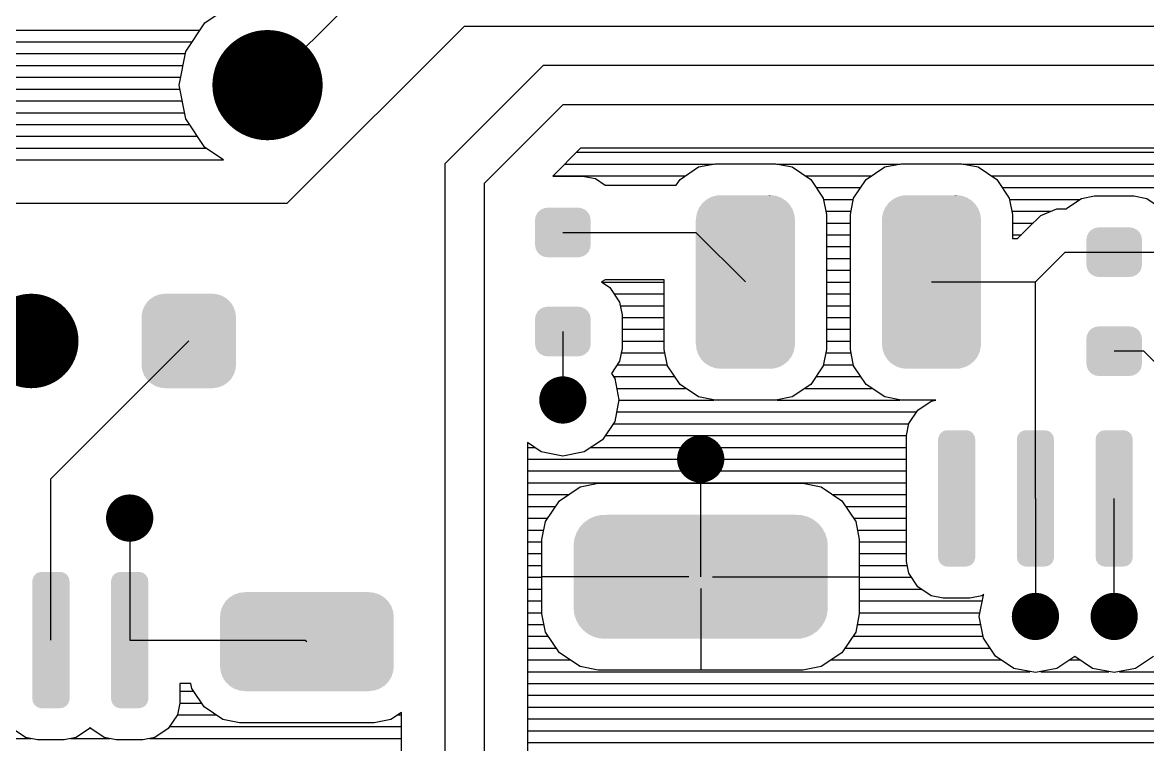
# Model space of a CAD drawing. Extents: x 295 to 953, y 10 to 290.
# Drawn here: x 691.45 to 733.17, y 108.3 to 135.09 of the extents above; entities that cross this region are included whole.
import ezdxf

# ---------------------------------------------------------------- set-up
doc = ezdxf.new("R2010")
doc.units = 0
doc.header["$LTSCALE"] = 5
doc.header["$MEASUREMENT"] = 0
doc.layers.get('0').update_dxf_attribs({"linetype": 'CONTINUOUS', "lineweight": 25})
doc.layers.add('DV-PEI-A6_TOP', color=5, linetype='CONTINUOUS')

msp = doc.modelspace()

# ---------------------------------------------------------------- linework, layer by layer
for points, const_width in [([(699.511, 132.769, 1), (701.556, 132.769, 1)], 2.045), ([(690.894, 123.275, 1), (692.647, 123.275, 1)], 1.753), ([(711.049, 121.085, 1), (711.925, 121.085, 1)], 0.876), ([(716.161, 118.894, 1), (717.037, 118.894, 1)], 0.876), ([(694.983, 116.703, 1), (695.86, 116.703, 1)], 0.876), ([(728.575, 113.052, 1), (729.451, 113.052, 1)], 0.876), ([(731.496, 113.052, 1), (732.372, 113.052, 1)], 0.876)]:
    msp.add_lwpolyline(points, format="xyb", close=True, dxfattribs=dict(const_width=const_width))
for points in [[(716.778, 128.49), (716.824, 128.529), (719.746, 128.49), (719.682, 128.529)], [(716.824, 128.529), (716.957, 128.599), (719.682, 128.529), (719.57, 128.599)], [(716.957, 128.599), (717.007, 128.625), (719.57, 128.599), (719.493, 128.625)], [(717.007, 128.625), (717.161, 128.666), (719.493, 128.625), (719.374, 128.666)], [(717.161, 128.666), (717.207, 128.678), (719.374, 128.666), (719.259, 128.678)], [(717.207, 128.678), (717.414, 128.685), (719.259, 128.678), (719.194, 128.685)], [(719.103, 128.685), (719.168, 128.688), (719.194, 128.685), (719.168, 128.688)], [(723.677, 128.49), (723.723, 128.529), (726.645, 128.49), (726.582, 128.529)], [(723.723, 128.529), (723.856, 128.599), (726.582, 128.529), (726.469, 128.599)], [(723.856, 128.599), (723.906, 128.625), (726.469, 128.599), (726.392, 128.625)], [(723.906, 128.625), (724.061, 128.666), (726.392, 128.625), (726.273, 128.666)], [(724.061, 128.666), (724.106, 128.678), (726.273, 128.666), (726.159, 128.678)], [(724.106, 128.678), (724.313, 128.685), (726.159, 128.678), (726.094, 128.685)], [(726.003, 128.685), (726.067, 128.688), (726.094, 128.685), (726.067, 128.688)], [(710.55, 128.036), (710.639, 128.128), (712.428, 128.036), (712.332, 128.128)], [(710.639, 128.128), (710.656, 128.138), (712.332, 128.128), (712.323, 128.138)], [(710.656, 128.138), (710.768, 128.197), (712.323, 128.138), (712.201, 128.197)], [(710.768, 128.197), (710.796, 128.201), (712.201, 128.197), (712.192, 128.201)], [(710.796, 128.201), (710.912, 128.221), (712.192, 128.201), (712.062, 128.221)], [(716.461, 128.038), (716.518, 128.169), (720.049, 128.038), (720.003, 128.169)], [(716.518, 128.169), (716.544, 128.228), (720.003, 128.169), (719.966, 128.228)], [(716.544, 128.228), (716.63, 128.344), (719.966, 128.228), (719.893, 128.344)], [(716.63, 128.344), (716.667, 128.394), (719.893, 128.344), (719.842, 128.394)], [(716.667, 128.394), (716.778, 128.49), (719.842, 128.394), (719.746, 128.49)], [(723.36, 128.038), (723.418, 128.169), (726.949, 128.038), (726.903, 128.169)], [(723.418, 128.169), (723.443, 128.228), (726.903, 128.169), (726.866, 128.228)], [(723.443, 128.228), (723.529, 128.344), (726.866, 128.228), (726.792, 128.344)], [(723.529, 128.344), (723.566, 128.394), (726.792, 128.344), (726.741, 128.394)], [(723.566, 128.394), (723.677, 128.49), (726.741, 128.394), (726.645, 128.49)], [(710.453, 126.839), (710.453, 127.762), (712.521, 126.839), (712.521, 127.762)], [(710.456, 127.762), (710.475, 127.892), (712.518, 127.762), (712.497, 127.892)], [(710.475, 127.892), (710.482, 127.906), (712.497, 127.892), (712.495, 127.906)], [(710.482, 127.906), (710.538, 128.023), (712.495, 127.906), (712.434, 128.023)], [(710.538, 128.023), (710.55, 128.036), (712.434, 128.023), (712.428, 128.036)], [(716.418, 123.167), (716.418, 127.765), (720.098, 123.167), (720.098, 127.765)], [(716.421, 127.768), (716.423, 127.834), (720.095, 127.768), (720.088, 127.834)], [(716.421, 127.765), (716.421, 127.768), (720.095, 127.765), (720.095, 127.768)], [(716.423, 127.834), (716.449, 127.974), (720.088, 127.834), (720.072, 127.974)], [(716.449, 127.974), (716.461, 128.038), (720.072, 127.974), (720.049, 128.038)], [(723.317, 123.167), (723.317, 127.765), (726.998, 123.167), (726.998, 127.765)], [(723.32, 127.768), (723.322, 127.834), (726.995, 127.768), (726.987, 127.834)], [(723.32, 127.765), (723.32, 127.768), (726.995, 127.765), (726.995, 127.768)], [(723.322, 127.834), (723.348, 127.974), (726.987, 127.834), (726.971, 127.974)], [(723.348, 127.974), (723.36, 128.038), (726.971, 127.974), (726.949, 128.038)], [(730.929, 127.176), (730.985, 127.293), (732.942, 127.176), (732.881, 127.293)], [(730.985, 127.293), (730.997, 127.305), (732.881, 127.293), (732.875, 127.305)], [(730.997, 127.305), (731.086, 127.398), (732.875, 127.305), (732.779, 127.398)], [(731.086, 127.398), (731.103, 127.407), (732.779, 127.398), (732.77, 127.407)], [(731.103, 127.407), (731.215, 127.466), (732.77, 127.407), (732.648, 127.466)], [(731.215, 127.466), (731.243, 127.471), (732.648, 127.466), (732.639, 127.471)], [(731.243, 127.471), (731.359, 127.491), (732.639, 127.471), (732.509, 127.491)], [(730.9, 126.109), (730.9, 127.032), (732.968, 126.109), (732.968, 127.032)], [(730.903, 127.032), (730.922, 127.161), (732.965, 127.032), (732.944, 127.161)], [(730.922, 127.161), (730.929, 127.176), (732.944, 127.161), (732.942, 127.176)], [(710.477, 126.71), (710.456, 126.839), (712.5, 126.71), (712.518, 126.839)], [(710.479, 126.695), (710.477, 126.71), (712.493, 126.695), (712.5, 126.71)], [(710.54, 126.578), (710.479, 126.695), (712.437, 126.578), (712.493, 126.695)], [(710.546, 126.566), (710.54, 126.578), (712.425, 126.566), (712.437, 126.578)], [(710.642, 126.473), (710.546, 126.566), (712.335, 126.473), (712.425, 126.566)], [(710.651, 126.464), (710.642, 126.473), (712.318, 126.464), (712.335, 126.473)], [(710.773, 126.405), (710.651, 126.464), (712.206, 126.405), (712.318, 126.464)], [(710.782, 126.4), (710.773, 126.405), (712.179, 126.4), (712.206, 126.405)], [(710.912, 126.381), (710.782, 126.4), (712.062, 126.381), (712.179, 126.4)], [(730.924, 125.979), (730.903, 126.109), (732.947, 125.979), (732.965, 126.109)], [(730.926, 125.965), (730.924, 125.979), (732.94, 125.965), (732.947, 125.979)], [(730.987, 125.848), (730.926, 125.965), (732.884, 125.848), (732.94, 125.965)], [(730.993, 125.835), (730.987, 125.848), (732.872, 125.835), (732.884, 125.848)], [(731.089, 125.743), (730.993, 125.835), (732.782, 125.743), (732.872, 125.835)], [(731.098, 125.734), (731.089, 125.743), (732.765, 125.734), (732.782, 125.743)], [(731.22, 125.674), (731.098, 125.734), (732.653, 125.674), (732.765, 125.734)], [(731.229, 125.67), (731.22, 125.674), (732.626, 125.67), (732.653, 125.674)], [(731.359, 125.65), (731.229, 125.67), (732.509, 125.65), (732.626, 125.67)], [(696.067, 124.712), (696.176, 124.826), (699.163, 124.712), (699.043, 124.826)], [(696.176, 124.826), (696.215, 124.851), (699.043, 124.826), (699.016, 124.851)], [(696.215, 124.851), (696.345, 124.936), (699.016, 124.851), (698.872, 124.936)], [(696.345, 124.936), (696.393, 124.954), (698.872, 124.936), (698.842, 124.954)], [(696.393, 124.954), (696.535, 125.005), (698.842, 124.954), (698.677, 125.005)], [(696.535, 125.005), (696.608, 125.013), (698.677, 125.005), (698.649, 125.013)], [(696.608, 125.013), (696.736, 125.028), (698.649, 125.013), (698.489, 125.028)], [(695.875, 124.312), (695.887, 124.352), (699.346, 124.312), (699.342, 124.352)], [(695.887, 124.352), (695.934, 124.505), (699.342, 124.352), (699.286, 124.505)], [(695.934, 124.505), (695.956, 124.543), (699.286, 124.505), (699.273, 124.543)], [(695.956, 124.543), (696.037, 124.68), (699.273, 124.543), (699.184, 124.68)], [(696.037, 124.68), (696.067, 124.712), (699.184, 124.68), (699.163, 124.712)], [(710.482, 124.232), (710.538, 124.349), (712.495, 124.232), (712.434, 124.349)], [(710.538, 124.349), (710.55, 124.361), (712.434, 124.349), (712.428, 124.361)], [(710.55, 124.361), (710.639, 124.454), (712.428, 124.361), (712.332, 124.454)], [(710.639, 124.454), (710.656, 124.463), (712.332, 124.454), (712.323, 124.463)], [(710.656, 124.463), (710.768, 124.522), (712.323, 124.463), (712.201, 124.522)], [(710.768, 124.522), (710.796, 124.527), (712.201, 124.522), (712.192, 124.527)], [(710.796, 124.527), (710.912, 124.546), (712.192, 124.527), (712.062, 124.546)], [(695.86, 124.152), (695.875, 124.312), (699.365, 124.152), (699.346, 124.312)], [(695.86, 122.399), (695.86, 124.152), (699.365, 122.399), (699.365, 124.152)], [(710.453, 123.165), (710.453, 124.088), (712.521, 123.165), (712.521, 124.088)], [(710.456, 124.088), (710.475, 124.217), (712.518, 124.088), (712.497, 124.217)], [(710.475, 124.217), (710.482, 124.232), (712.497, 124.217), (712.495, 124.232)], [(730.929, 123.501), (730.985, 123.618), (732.942, 123.501), (732.881, 123.618)], [(730.985, 123.618), (730.997, 123.631), (732.881, 123.618), (732.875, 123.631)], [(730.997, 123.631), (731.086, 123.724), (732.875, 123.631), (732.779, 123.724)], [(731.086, 123.724), (731.103, 123.733), (732.779, 123.724), (732.77, 123.733)], [(731.103, 123.733), (731.215, 123.792), (732.77, 123.733), (732.648, 123.792)], [(731.215, 123.792), (731.243, 123.796), (732.648, 123.792), (732.639, 123.796)], [(731.243, 123.796), (731.359, 123.816), (732.639, 123.796), (732.509, 123.816)], [(710.477, 123.035), (710.456, 123.165), (712.5, 123.035), (712.518, 123.165)], [(716.421, 123.165), (716.421, 123.167), (720.095, 123.165), (720.095, 123.167)], [(716.428, 123.098), (716.421, 123.165), (720.093, 123.098), (720.095, 123.165)], [(716.444, 122.959), (716.428, 123.098), (720.067, 122.959), (720.093, 123.098)], [(723.32, 123.165), (723.32, 123.167), (726.995, 123.165), (726.995, 123.167)], [(723.328, 123.098), (723.32, 123.165), (726.992, 123.098), (726.995, 123.165)], [(723.343, 122.959), (723.328, 123.098), (726.966, 122.959), (726.992, 123.098)], [(730.9, 122.434), (730.9, 123.357), (732.968, 122.434), (732.968, 123.357)], [(730.903, 123.357), (730.922, 123.487), (732.965, 123.357), (732.944, 123.487)], [(730.922, 123.487), (730.929, 123.501), (732.944, 123.487), (732.942, 123.501)], [(710.479, 123.02), (710.477, 123.035), (712.493, 123.02), (712.5, 123.035)], [(710.54, 122.903), (710.479, 123.02), (712.437, 122.903), (712.493, 123.02)], [(710.546, 122.891), (710.54, 122.903), (712.425, 122.891), (712.437, 122.903)], [(710.642, 122.798), (710.546, 122.891), (712.335, 122.798), (712.425, 122.891)], [(710.651, 122.789), (710.642, 122.798), (712.318, 122.789), (712.335, 122.798)], [(710.773, 122.73), (710.651, 122.789), (712.206, 122.73), (712.318, 122.789)], [(710.782, 122.725), (710.773, 122.73), (712.179, 122.725), (712.206, 122.73)], [(710.912, 122.706), (710.782, 122.725), (712.062, 122.706), (712.179, 122.725)], [(716.466, 122.895), (716.444, 122.959), (720.055, 122.895), (720.067, 122.959)], [(716.513, 122.763), (716.466, 122.895), (719.998, 122.763), (720.055, 122.895)], [(716.55, 122.705), (716.513, 122.763), (719.972, 122.705), (719.998, 122.763)], [(716.623, 122.588), (716.55, 122.705), (719.886, 122.588), (719.972, 122.705)], [(723.366, 122.895), (723.343, 122.959), (726.954, 122.895), (726.966, 122.959)], [(723.412, 122.763), (723.366, 122.895), (726.897, 122.763), (726.954, 122.895)], [(723.449, 122.705), (723.412, 122.763), (726.872, 122.705), (726.897, 122.763)], [(723.523, 122.588), (723.449, 122.705), (726.786, 122.588), (726.872, 122.705)], [(695.878, 122.239), (695.86, 122.399), (699.35, 122.239), (699.365, 122.399)], [(716.674, 122.538), (716.623, 122.588), (719.849, 122.538), (719.886, 122.588)], [(716.77, 122.443), (716.674, 122.538), (719.738, 122.443), (719.849, 122.538)], [(716.833, 122.403), (716.77, 122.443), (719.692, 122.403), (719.738, 122.443)], [(716.946, 122.333), (716.833, 122.403), (719.559, 122.333), (719.692, 122.403)], [(717.023, 122.307), (716.946, 122.333), (719.509, 122.307), (719.559, 122.333)], [(717.142, 122.266), (717.023, 122.307), (719.354, 122.266), (719.509, 122.307)], [(717.255, 122.254), (717.142, 122.266), (719.309, 122.254), (719.354, 122.266)], [(717.32, 122.247), (717.255, 122.254), (719.102, 122.247), (719.309, 122.254)], [(723.573, 122.538), (723.523, 122.588), (726.749, 122.538), (726.786, 122.588)], [(723.67, 122.443), (723.573, 122.538), (726.637, 122.443), (726.749, 122.538)], [(723.733, 122.403), (723.67, 122.443), (726.592, 122.403), (726.637, 122.443)], [(723.845, 122.333), (723.733, 122.403), (726.458, 122.333), (726.592, 122.403)], [(723.922, 122.307), (723.845, 122.333), (726.408, 122.307), (726.458, 122.333)], [(724.041, 122.266), (723.922, 122.307), (726.253, 122.266), (726.408, 122.307)], [(724.155, 122.254), (724.041, 122.266), (726.208, 122.254), (726.253, 122.266)], [(724.22, 122.247), (724.155, 122.254), (726.001, 122.247), (726.208, 122.254)], [(730.924, 122.305), (730.903, 122.434), (732.947, 122.305), (732.965, 122.434)], [(730.926, 122.29), (730.924, 122.305), (732.94, 122.29), (732.947, 122.305)], [(730.987, 122.173), (730.926, 122.29), (732.884, 122.173), (732.94, 122.29)], [(695.883, 122.199), (695.878, 122.239), (699.338, 122.199), (699.35, 122.239)], [(695.938, 122.046), (695.883, 122.199), (699.29, 122.046), (699.338, 122.199)], [(695.952, 122.008), (695.938, 122.046), (699.269, 122.008), (699.29, 122.046)], [(696.041, 121.871), (695.952, 122.008), (699.188, 121.871), (699.269, 122.008)], [(696.062, 121.839), (696.041, 121.871), (699.157, 121.839), (699.188, 121.871)], [(696.182, 121.725), (696.062, 121.839), (699.049, 121.725), (699.157, 121.839)], [(717.348, 122.244), (717.32, 122.247), (717.348, 122.244), (717.414, 122.247)], [(724.247, 122.244), (724.22, 122.247), (724.247, 122.244), (724.313, 122.247)], [(730.993, 122.161), (730.987, 122.173), (732.872, 122.161), (732.884, 122.173)], [(731.089, 122.068), (730.993, 122.161), (732.782, 122.068), (732.872, 122.161)], [(731.098, 122.059), (731.089, 122.068), (732.765, 122.059), (732.782, 122.068)], [(731.22, 122), (731.098, 122.059), (732.653, 122), (732.765, 122.059)], [(731.229, 121.995), (731.22, 122), (732.626, 121.995), (732.653, 122)], [(731.359, 121.976), (731.229, 121.995), (732.509, 121.976), (732.626, 121.995)], [(696.208, 121.7), (696.182, 121.725), (699.01, 121.7), (699.049, 121.725)], [(696.353, 121.615), (696.208, 121.7), (698.879, 121.615), (699.01, 121.7)], [(696.382, 121.597), (696.353, 121.615), (698.831, 121.597), (698.879, 121.615)], [(696.548, 121.546), (696.382, 121.597), (698.689, 121.546), (698.831, 121.597)], [(696.575, 121.538), (696.548, 121.546), (698.617, 121.538), (698.689, 121.546)], [(696.736, 121.523), (696.575, 121.538), (698.489, 121.523), (698.617, 121.538)], [(725.431, 119.743), (725.439, 119.773), (726.758, 119.743), (726.74, 119.773)], [(725.439, 119.773), (725.498, 119.85), (726.74, 119.773), (726.692, 119.85)], [(725.498, 119.85), (725.516, 119.874), (726.692, 119.85), (726.661, 119.874)], [(725.516, 119.874), (725.602, 119.927), (726.661, 119.874), (726.591, 119.927)], [(725.602, 119.927), (725.623, 119.94), (726.591, 119.927), (726.545, 119.94)], [(725.623, 119.94), (725.739, 119.962), (726.545, 119.94), (726.47, 119.962)], [(725.739, 119.962), (725.747, 119.963), (726.47, 119.962), (726.437, 119.963)], [(728.352, 119.743), (728.36, 119.773), (729.679, 119.743), (729.661, 119.773)], [(728.36, 119.773), (728.419, 119.85), (729.661, 119.773), (729.613, 119.85)], [(728.419, 119.85), (728.437, 119.874), (729.613, 119.85), (729.582, 119.874)], [(728.437, 119.874), (728.523, 119.927), (729.582, 119.874), (729.512, 119.927)], [(728.523, 119.927), (728.544, 119.94), (729.512, 119.927), (729.466, 119.94)], [(728.544, 119.94), (728.66, 119.962), (729.466, 119.94), (729.391, 119.962)], [(728.66, 119.962), (728.668, 119.963), (729.391, 119.962), (729.358, 119.963)], [(731.273, 119.743), (731.281, 119.773), (732.6, 119.743), (732.582, 119.773)], [(731.281, 119.773), (731.34, 119.85), (732.582, 119.773), (732.534, 119.85)], [(731.34, 119.85), (731.358, 119.874), (732.534, 119.85), (732.503, 119.874)], [(731.358, 119.874), (731.444, 119.927), (732.503, 119.874), (732.433, 119.927)], [(731.444, 119.927), (731.465, 119.94), (732.433, 119.927), (732.387, 119.94)], [(731.465, 119.94), (731.581, 119.962), (732.387, 119.94), (732.312, 119.962)], [(731.581, 119.962), (731.589, 119.963), (732.312, 119.962), (732.279, 119.963)], [(725.403, 119.618), (725.404, 119.651), (726.781, 119.618), (726.775, 119.651)], [(725.403, 115.249), (725.403, 119.618), (726.781, 115.249), (726.781, 119.618)], [(725.404, 119.651), (725.431, 119.743), (726.775, 119.651), (726.758, 119.743)], [(728.324, 119.618), (728.325, 119.651), (729.702, 119.618), (729.696, 119.651)], [(728.324, 115.249), (728.324, 119.618), (729.702, 115.249), (729.702, 119.618)], [(728.325, 119.651), (728.352, 119.743), (729.696, 119.651), (729.679, 119.743)], [(731.245, 119.618), (731.246, 119.651), (732.623, 119.618), (732.617, 119.651)], [(731.245, 115.249), (731.245, 119.618), (732.623, 115.249), (732.623, 119.618)], [(731.246, 119.651), (731.273, 119.743), (732.617, 119.651), (732.6, 119.743)], [(712.108, 116.357), (712.243, 116.506), (721.086, 116.357), (720.959, 116.506)], [(712.243, 116.506), (712.263, 116.529), (720.959, 116.506), (720.93, 116.529)], [(712.263, 116.529), (712.426, 116.648), (720.93, 116.529), (720.776, 116.648)], [(712.426, 116.648), (712.45, 116.666), (720.776, 116.648), (720.741, 116.666)], [(712.45, 116.666), (712.635, 116.752), (720.741, 116.666), (720.569, 116.752)], [(712.635, 116.752), (712.66, 116.763), (720.569, 116.752), (720.526, 116.763)], [(712.66, 116.763), (712.865, 116.811), (720.526, 116.763), (720.345, 116.811)], [(712.865, 116.811), (712.886, 116.816), (720.345, 116.811), (720.263, 116.816)], [(712.886, 116.816), (713.117, 116.823), (720.263, 116.816), (720.146, 116.823)], [(720.08, 116.823), (720.114, 116.825), (720.146, 116.823), (720.114, 116.825)], [(711.915, 115.938), (711.98, 116.127), (721.28, 115.938), (721.221, 116.127)], [(711.98, 116.127), (711.99, 116.157), (721.221, 116.127), (721.204, 116.157)], [(711.99, 116.157), (712.092, 116.329), (721.204, 116.157), (721.109, 116.329)], [(712.092, 116.329), (712.108, 116.357), (721.109, 116.329), (721.086, 116.357)], [(711.884, 115.675), (711.885, 115.709), (721.313, 115.675), (721.31, 115.709)], [(711.884, 115.672), (711.884, 115.675), (721.313, 115.672), (721.313, 115.675)], [(711.884, 113.376), (711.884, 115.672), (721.313, 113.376), (721.313, 115.672)], [(711.885, 115.709), (711.911, 115.906), (721.31, 115.709), (721.29, 115.906)], [(711.911, 115.906), (711.915, 115.938), (721.29, 115.906), (721.28, 115.938)], [(725.409, 115.216), (725.403, 115.249), (726.78, 115.216), (726.781, 115.249)], [(725.426, 115.124), (725.409, 115.216), (726.754, 115.124), (726.78, 115.216)], [(728.33, 115.216), (728.324, 115.249), (729.701, 115.216), (729.702, 115.249)], [(728.347, 115.124), (728.33, 115.216), (729.675, 115.124), (729.701, 115.216)], [(731.251, 115.216), (731.245, 115.249), (732.622, 115.216), (732.623, 115.249)], [(731.268, 115.124), (731.251, 115.216), (732.596, 115.124), (732.622, 115.216)], [(725.445, 115.094), (725.426, 115.124), (726.745, 115.094), (726.754, 115.124)], [(725.492, 115.017), (725.445, 115.094), (726.686, 115.017), (726.745, 115.094)], [(725.523, 114.993), (725.492, 115.017), (726.669, 114.993), (726.686, 115.017)], [(725.593, 114.94), (725.523, 114.993), (726.583, 114.94), (726.669, 114.993)], [(725.639, 114.927), (725.593, 114.94), (726.561, 114.927), (726.583, 114.94)], [(725.714, 114.905), (725.639, 114.927), (726.445, 114.905), (726.561, 114.927)], [(725.747, 114.904), (725.714, 114.905), (726.437, 114.904), (726.445, 114.905)], [(728.366, 115.094), (728.347, 115.124), (729.666, 115.094), (729.675, 115.124)], [(728.413, 115.017), (728.366, 115.094), (729.607, 115.017), (729.666, 115.094)], [(728.444, 114.993), (728.413, 115.017), (729.59, 114.993), (729.607, 115.017)], [(728.514, 114.94), (728.444, 114.993), (729.504, 114.94), (729.59, 114.993)], [(728.56, 114.927), (728.514, 114.94), (729.482, 114.927), (729.504, 114.94)], [(728.635, 114.905), (728.56, 114.927), (729.366, 114.905), (729.482, 114.927)], [(728.668, 114.904), (728.635, 114.905), (729.358, 114.904), (729.366, 114.905)], [(731.287, 115.094), (731.268, 115.124), (732.587, 115.094), (732.596, 115.124)], [(731.334, 115.017), (731.287, 115.094), (732.528, 115.017), (732.587, 115.094)], [(731.365, 114.993), (731.334, 115.017), (732.511, 114.993), (732.528, 115.017)], [(731.435, 114.94), (731.365, 114.993), (732.425, 114.94), (732.511, 114.993)], [(731.481, 114.927), (731.435, 114.94), (732.403, 114.927), (732.425, 114.94)], [(731.556, 114.905), (731.481, 114.927), (732.287, 114.905), (732.403, 114.927)], [(731.589, 114.904), (731.556, 114.905), (732.279, 114.904), (732.287, 114.905)], [(691.811, 114.361), (691.813, 114.394), (693.19, 114.361), (693.184, 114.394)], [(691.811, 109.991), (691.811, 114.361), (693.19, 109.991), (693.19, 114.361)], [(691.813, 114.394), (691.839, 114.485), (693.184, 114.394), (693.167, 114.485)], [(691.839, 114.485), (691.848, 114.515), (693.167, 114.485), (693.148, 114.515)], [(691.848, 114.515), (691.906, 114.592), (693.148, 114.515), (693.1, 114.592)], [(691.906, 114.592), (691.924, 114.616), (693.1, 114.592), (693.07, 114.616)], [(691.924, 114.616), (692.01, 114.669), (693.07, 114.616), (693, 114.669)], [(692.01, 114.669), (692.032, 114.682), (693, 114.669), (692.953, 114.682)], [(692.032, 114.682), (692.147, 114.704), (692.953, 114.682), (692.878, 114.704)], [(692.147, 114.704), (692.156, 114.705), (692.878, 114.704), (692.845, 114.705)], [(694.732, 114.361), (694.734, 114.394), (696.111, 114.361), (696.105, 114.394)], [(694.732, 109.991), (694.732, 114.361), (696.111, 109.991), (696.111, 114.361)], [(694.734, 114.394), (694.76, 114.485), (696.105, 114.394), (696.088, 114.485)], [(694.76, 114.485), (694.769, 114.515), (696.088, 114.485), (696.069, 114.515)], [(694.769, 114.515), (694.827, 114.592), (696.069, 114.515), (696.021, 114.592)], [(694.827, 114.592), (694.845, 114.616), (696.021, 114.592), (695.991, 114.616)], [(694.845, 114.616), (694.931, 114.669), (695.991, 114.616), (695.921, 114.669)], [(694.931, 114.669), (694.953, 114.682), (695.921, 114.669), (695.874, 114.682)], [(694.953, 114.682), (695.068, 114.704), (695.874, 114.682), (695.799, 114.704)], [(695.068, 114.704), (695.077, 114.705), (695.799, 114.704), (695.766, 114.705)], [(699.301, 113.865), (699.489, 113.93), (704.689, 113.865), (704.496, 113.93)], [(699.489, 113.93), (699.501, 113.931), (704.496, 113.93), (704.493, 113.931)], [(699.501, 113.931), (699.695, 113.953), (704.493, 113.931), (704.293, 113.953)], [(699.695, 113.953), (699.695, 113.958), (704.293, 113.953), (704.293, 113.958)], [(698.865, 113.435), (698.972, 113.605), (705.123, 113.435), (705.015, 113.605)], [(698.972, 113.605), (698.977, 113.61), (705.015, 113.605), (705.012, 113.61)], [(698.977, 113.61), (699.118, 113.752), (705.012, 113.61), (704.868, 113.752)], [(699.118, 113.752), (699.124, 113.756), (704.868, 113.752), (704.865, 113.756)], [(699.124, 113.756), (699.294, 113.862), (704.865, 113.756), (704.693, 113.862)], [(699.294, 113.862), (699.301, 113.865), (704.693, 113.862), (704.689, 113.865)], [(698.772, 113.034), (698.794, 113.234), (705.216, 113.034), (705.193, 113.234)], [(698.794, 113.234), (698.796, 113.24), (705.193, 113.234), (705.192, 113.24)], [(698.796, 113.24), (698.862, 113.43), (705.192, 113.24), (705.125, 113.43)], [(698.862, 113.43), (698.865, 113.435), (705.125, 113.43), (705.123, 113.435)], [(711.884, 113.373), (711.884, 113.376), (721.313, 113.373), (721.313, 113.376)], [(711.888, 113.34), (711.884, 113.373), (721.313, 113.34), (721.313, 113.373)], [(711.908, 113.143), (711.888, 113.34), (721.287, 113.143), (721.313, 113.34)], [(711.918, 113.11), (711.908, 113.143), (721.283, 113.11), (721.287, 113.143)], [(711.977, 112.922), (711.918, 113.11), (721.218, 112.922), (721.283, 113.11)], [(698.775, 112.961), (698.772, 113.034), (705.213, 112.961), (705.216, 113.034)], [(698.775, 111.273), (698.775, 112.961), (705.213, 111.273), (705.213, 112.961)], [(711.994, 112.891), (711.977, 112.922), (721.207, 112.891), (721.218, 112.922)], [(712.088, 112.719), (711.994, 112.891), (721.106, 112.719), (721.207, 112.891)], [(712.112, 112.692), (712.088, 112.719), (721.09, 112.692), (721.106, 112.719)], [(712.239, 112.543), (712.112, 112.692), (720.955, 112.543), (721.09, 112.692)], [(712.268, 112.52), (712.239, 112.543), (720.934, 112.52), (720.955, 112.543)], [(712.421, 112.4), (712.268, 112.52), (720.772, 112.4), (720.934, 112.52)], [(712.456, 112.382), (712.421, 112.4), (720.748, 112.382), (720.772, 112.4)], [(712.628, 112.297), (712.456, 112.382), (720.562, 112.297), (720.748, 112.382)], [(712.671, 112.285), (712.628, 112.297), (720.537, 112.285), (720.562, 112.297)], [(712.852, 112.237), (712.671, 112.285), (720.333, 112.237), (720.537, 112.285)], [(712.935, 112.232), (712.852, 112.237), (720.312, 112.232), (720.333, 112.237)], [(713.051, 112.225), (712.935, 112.232), (720.08, 112.225), (720.312, 112.232)], [(713.084, 112.223), (713.051, 112.225), (713.084, 112.223), (713.117, 112.225)], [(698.772, 111.2), (698.775, 111.273), (705.216, 111.2), (705.213, 111.273)], [(698.795, 111), (698.772, 111.2), (705.193, 111), (705.216, 111.2)], [(698.796, 110.994), (698.795, 111), (705.191, 110.994), (705.193, 111)], [(698.863, 110.805), (698.796, 110.994), (705.125, 110.805), (705.191, 110.994)], [(698.865, 110.799), (698.863, 110.805), (705.122, 110.799), (705.125, 110.805)], [(698.973, 110.629), (698.865, 110.799), (705.016, 110.629), (705.122, 110.799)], [(698.976, 110.624), (698.973, 110.629), (705.011, 110.624), (705.016, 110.629)], [(699.119, 110.483), (698.976, 110.624), (704.869, 110.483), (705.011, 110.624)], [(699.123, 110.479), (699.119, 110.483), (704.863, 110.479), (704.869, 110.483)], [(699.295, 110.372), (699.123, 110.479), (704.694, 110.372), (704.863, 110.479)], [(699.299, 110.37), (699.295, 110.372), (704.687, 110.37), (704.694, 110.372)], [(699.491, 110.304), (699.299, 110.37), (704.498, 110.304), (704.687, 110.37)], [(699.495, 110.303), (699.491, 110.304), (704.487, 110.303), (704.498, 110.304)], [(699.695, 110.282), (699.495, 110.303), (704.293, 110.282), (704.487, 110.303)], [(699.695, 110.277), (699.695, 110.282), (704.293, 110.277), (704.293, 110.282)], [(691.817, 109.958), (691.811, 109.991), (693.188, 109.958), (693.19, 109.991)], [(691.834, 109.867), (691.817, 109.958), (693.162, 109.867), (693.188, 109.958)], [(691.853, 109.836), (691.834, 109.867), (693.153, 109.836), (693.162, 109.867)], [(691.901, 109.759), (691.853, 109.836), (693.095, 109.759), (693.153, 109.836)], [(691.932, 109.736), (691.901, 109.759), (693.077, 109.736), (693.095, 109.759)], [(692.001, 109.683), (691.932, 109.736), (692.991, 109.683), (693.077, 109.736)], [(694.738, 109.958), (694.732, 109.991), (696.109, 109.958), (696.111, 109.991)], [(694.755, 109.867), (694.738, 109.958), (696.083, 109.867), (696.109, 109.958)], [(694.774, 109.836), (694.755, 109.867), (696.074, 109.836), (696.083, 109.867)], [(694.822, 109.759), (694.774, 109.836), (696.016, 109.759), (696.074, 109.836)], [(694.853, 109.736), (694.822, 109.759), (695.998, 109.736), (696.016, 109.759)], [(694.922, 109.683), (694.853, 109.736), (695.912, 109.683), (695.998, 109.736)], [(692.048, 109.669), (692.001, 109.683), (692.969, 109.669), (692.991, 109.683)], [(692.123, 109.648), (692.048, 109.669), (692.854, 109.648), (692.969, 109.669)], [(692.156, 109.646), (692.123, 109.648), (692.845, 109.646), (692.854, 109.648)], [(694.969, 109.669), (694.922, 109.683), (695.89, 109.669), (695.912, 109.683)], [(695.044, 109.648), (694.969, 109.669), (695.775, 109.648), (695.89, 109.669)], [(695.077, 109.646), (695.044, 109.648), (695.766, 109.646), (695.775, 109.648)]]:
    msp.add_solid(points)
at = {"layer": 'DV-PEI-A6_TOP', "color": 7}
for p, q in [((700.533, 132.769), (704.185, 136.42)), ((698.214, 135.082), (699.277, 135.795)), ((515.196, 134.813), (698.033, 134.813)), ((697.501, 134.019), (698.214, 135.082)), ((701.264, 128.387), (707.836, 134.959)), ((707.836, 134.959), (769.907, 134.959)), ((515.196, 134.375), (697.741, 134.375)), ((515.196, 133.937), (697.49, 133.937)), ((697.256, 132.769), (697.501, 134.019)), ((515.196, 133.499), (697.402, 133.499)), ((710.757, 133.499), (707.106, 129.848)), ((856.807, 133.499), (710.757, 133.499)), ((515.196, 133.061), (697.314, 133.061)), ((697.501, 131.513), (697.256, 132.769)), ((515.196, 132.623), (697.285, 132.623)), ((584.155, 132.185), (697.373, 132.185)), ((711.487, 132.038), (708.566, 129.117)), ((858.267, 132.038), (711.487, 132.038)), ((584.663, 131.746), (697.46, 131.746)), ((698.214, 130.449), (697.501, 131.513)), ((584.955, 131.308), (697.642, 131.308)), ((585.113, 130.87), (697.934, 130.87)), ((585.195, 130.432), (698.243, 130.432)), ((698.898, 129.994), (698.214, 130.449)), ((712.147, 130.432), (711.113, 129.392)), ((712.001, 130.28), (797.435, 130.28)), ((797.534, 130.432), (712.147, 130.432)), ((585.195, 129.994), (698.898, 129.994)), ((684.877, 129.994), (698.898, 129.994)), ((707.106, 129.848), (707.106, 91.875)), ((711.563, 129.842), (717.095, 129.842)), ((716.523, 129.731), (717.13, 129.854)), ((717.13, 129.854), (719.385, 129.854)), ((719.385, 129.854), (719.993, 129.731)), ((719.42, 129.842), (723.995, 129.842)), ((723.422, 129.731), (724.03, 129.854)), ((724.03, 129.854), (726.285, 129.854)), ((726.285, 129.854), (726.892, 129.731)), ((726.32, 129.842), (797.178, 129.842)), ((711.113, 129.392), (712.217, 129.392)), ((711.125, 129.404), (716.038, 129.404)), ((712.217, 129.392), (712.696, 129.299)), ((715.834, 129.269), (716.523, 129.731)), ((719.993, 129.731), (720.682, 129.269)), ((720.478, 129.404), (722.937, 129.404)), ((722.733, 129.269), (723.422, 129.731)), ((726.892, 129.731), (727.582, 129.269)), ((727.377, 129.404), (797.09, 129.404)), ((708.566, 129.117), (708.566, 94.065)), ((712.696, 129.299), (713.059, 129.053)), ((713.059, 129.053), (715.687, 129.053)), ((715.687, 129.053), (715.834, 129.269)), ((720.682, 129.269), (721.144, 128.58)), ((720.887, 128.966), (722.528, 128.966)), ((722.271, 128.58), (722.733, 129.269)), ((727.582, 129.269), (728.043, 128.58)), ((727.786, 128.966), (797.061, 128.966)), ((721.144, 128.58), (721.267, 127.967)), ((721.156, 128.527), (722.26, 128.527)), ((722.149, 127.967), (722.271, 128.58)), ((728.043, 128.58), (728.166, 127.967)), ((728.055, 128.527), (730.666, 128.527)), ((730.181, 128.206), (730.719, 128.568)), ((730.719, 128.568), (731.198, 128.662)), ((731.198, 128.662), (732.664, 128.662)), ((732.664, 128.662), (733.143, 128.568)), ((733.143, 128.568), (733.681, 128.206)), ((685.198, 128.387), (701.264, 128.387)), ((729.212, 127.937), (729.802, 128.177)), ((729.802, 128.177), (730.164, 128.177)), ((730.164, 128.177), (730.181, 128.206)), ((721.243, 128.089), (722.172, 128.089)), ((721.267, 127.967), (721.267, 122.96)), ((722.149, 122.96), (722.149, 127.967)), ((728.143, 128.089), (729.591, 128.089)), ((728.166, 127.967), (728.166, 127.073)), ((728.756, 127.482), (729.212, 127.937)), ((711.487, 127.301), (716.418, 127.301)), ((716.418, 127.301), (718.258, 125.466)), ((721.267, 127.651), (722.149, 127.651)), ((728.166, 127.651), (728.931, 127.651)), ((728.347, 127.073), (728.756, 127.482)), ((721.267, 127.213), (722.149, 127.213)), ((728.166, 127.213), (728.493, 127.213)), ((728.166, 127.073), (728.347, 127.073)), ((721.267, 126.775), (722.149, 126.775)), ((729.013, 125.466), (730.117, 126.57)), ((730.117, 126.57), (731.934, 126.57)), ((731.934, 126.57), (735.907, 126.57)), ((721.267, 126.337), (722.149, 126.337)), ((721.267, 125.899), (722.149, 125.899)), ((713.059, 125.548), (712.924, 125.466)), ((712.924, 125.466), (713.234, 125.256)), ((712.924, 125.46), (715.249, 125.46)), ((715.249, 125.548), (713.059, 125.548)), ((713.234, 125.256), (713.59, 124.718)), ((715.249, 122.96), (715.249, 125.548)), ((721.267, 125.46), (722.149, 125.46)), ((725.157, 125.466), (729.013, 125.466)), ((729.013, 117.433), (729.013, 125.466)), ((713.386, 125.022), (715.249, 125.022)), ((721.267, 125.022), (722.149, 125.022)), ((713.59, 124.718), (713.689, 124.245)), ((713.619, 124.584), (715.249, 124.584)), ((721.267, 124.584), (722.149, 124.584)), ((713.689, 124.245), (713.689, 123.001)), ((713.689, 124.146), (715.249, 124.146)), ((721.267, 124.146), (722.149, 124.146)), ((711.487, 123.626), (711.487, 121.085)), ((713.689, 123.708), (715.249, 123.708)), ((721.267, 123.708), (722.149, 123.708)), ((689.58, 121.085), (691.77, 123.275)), ((692.501, 118.164), (697.612, 123.275)), ((713.689, 123.27), (715.249, 123.27)), ((721.267, 123.27), (722.149, 123.27)), ((713.689, 123.001), (713.59, 122.528)), ((713.654, 122.832), (715.273, 122.832)), ((715.372, 122.347), (715.249, 122.96)), ((721.267, 122.96), (721.144, 122.347)), ((721.243, 122.832), (722.172, 122.832)), ((722.271, 122.347), (722.149, 122.96)), ((733.038, 122.896), (731.934, 122.896)), ((734.855, 121.085), (733.038, 122.896)), ((713.59, 122.528), (713.286, 122.066)), ((713.503, 122.393), (715.36, 122.393)), ((715.834, 121.657), (715.372, 122.347)), ((721.144, 122.347), (720.682, 121.657)), ((721.156, 122.393), (722.26, 122.393)), ((722.733, 121.657), (722.271, 122.347)), ((713.286, 122.066), (713.409, 121.879)), ((713.356, 121.955), (715.629, 121.955)), ((713.409, 121.879), (713.567, 121.085)), ((720.887, 121.955), (722.528, 121.955)), ((713.479, 121.517), (716.038, 121.517)), ((716.523, 121.196), (715.834, 121.657)), ((720.682, 121.657), (719.993, 121.196)), ((720.478, 121.517), (722.937, 121.517)), ((723.422, 121.196), (722.733, 121.657)), ((713.567, 121.085), (713.409, 120.284)), ((713.567, 121.079), (717.095, 121.079)), ((717.13, 121.073), (716.523, 121.196)), ((719.385, 121.073), (717.13, 121.073)), ((719.993, 121.196), (719.385, 121.073)), ((719.42, 121.079), (723.995, 121.079)), ((724.03, 121.073), (723.422, 121.196)), ((725.321, 121.073), (724.03, 121.073)), ((724.655, 120.705), (725.151, 121.044)), ((725.151, 121.044), (725.321, 121.073)), ((713.479, 120.641), (724.608, 120.641)), ((724.316, 120.208), (724.655, 120.705)), ((713.409, 120.284), (712.959, 119.607)), ((713.356, 120.203), (724.316, 120.203)), ((724.228, 119.764), (724.316, 120.208)), ((713.064, 119.764), (724.228, 119.764)), ((724.228, 115.097), (724.228, 119.764)), ((710.687, 119.157), (710.173, 119.502)), ((710.173, 119.502), (710.173, 94.726)), ((712.959, 119.607), (712.282, 119.157)), ((710.173, 119.326), (710.43, 119.326)), ((711.487, 118.999), (710.687, 119.157)), ((712.282, 119.157), (711.487, 118.999)), ((712.539, 119.326), (724.228, 119.326)), ((710.173, 118.888), (724.228, 118.888)), ((716.599, 114.524), (716.599, 118.894)), ((692.501, 112.176), (692.501, 118.164)), ((710.173, 118.45), (724.228, 118.45)), ((710.173, 118.012), (724.228, 118.012)), ((711.359, 117.346), (712.124, 117.86)), ((712.124, 117.86), (712.802, 117.994)), ((712.802, 117.994), (720.39, 117.994)), ((716.599, 114.962), (716.599, 117.994)), ((720.39, 117.994), (721.068, 117.86)), ((721.068, 117.86), (721.833, 117.346)), ((710.173, 117.574), (711.703, 117.574)), ((710.844, 116.581), (711.359, 117.346)), ((721.489, 117.574), (724.228, 117.574)), ((721.833, 117.346), (722.347, 116.581)), ((729.013, 117.433), (729.013, 113.052)), ((731.934, 113.052), (731.934, 117.433)), ((710.173, 117.136), (711.218, 117.136)), ((721.973, 117.136), (724.228, 117.136)), ((695.422, 116.703), (695.422, 112.176)), ((710.173, 116.697), (710.926, 116.697)), ((710.71, 115.903), (710.844, 116.581)), ((722.266, 116.697), (724.228, 116.697)), ((722.347, 116.581), (722.482, 115.903)), ((710.173, 116.259), (710.786, 116.259)), ((722.406, 116.259), (724.228, 116.259)), ((710.173, 115.821), (710.71, 115.821)), ((710.71, 113.151), (710.71, 115.903)), ((722.482, 115.903), (722.482, 113.151)), ((722.482, 115.821), (724.228, 115.821)), ((710.173, 115.383), (710.71, 115.383)), ((722.482, 115.383), (724.228, 115.383)), ((710.173, 114.945), (710.71, 114.945)), ((722.482, 114.945), (724.258, 114.945)), ((724.316, 114.653), (724.228, 115.097)), ((710.173, 114.507), (710.71, 114.507)), ((716.161, 114.524), (710.71, 114.524)), ((717.037, 114.524), (722.482, 114.524)), ((722.482, 114.507), (724.415, 114.507)), ((724.655, 114.156), (724.316, 114.653)), ((710.173, 114.069), (710.71, 114.069)), ((716.599, 114.086), (716.599, 111.06)), ((722.482, 114.069), (724.778, 114.069)), ((725.151, 113.817), (724.655, 114.156)), ((710.173, 113.63), (710.71, 113.63)), ((722.482, 113.63), (727.044, 113.63)), ((725.595, 113.73), (725.151, 113.817)), ((726.583, 113.73), (725.595, 113.73)), ((727.027, 113.817), (726.583, 113.73)), ((726.927, 113.052), (727.085, 113.847)), ((727.097, 113.87), (727.027, 113.817)), ((727.085, 113.847), (727.097, 113.87)), ((710.173, 113.192), (710.71, 113.192)), ((710.844, 112.474), (710.71, 113.151)), ((722.482, 113.151), (722.347, 112.474)), ((722.482, 113.192), (726.957, 113.192)), ((710.173, 112.754), (710.792, 112.754)), ((722.4, 112.754), (726.986, 112.754)), ((727.085, 112.252), (726.927, 113.052)), ((710.173, 112.316), (710.95, 112.316)), ((711.359, 111.702), (710.844, 112.474)), ((722.347, 112.474), (721.833, 111.702)), ((722.242, 112.316), (727.074, 112.316)), ((727.535, 111.574), (727.085, 112.252)), ((695.422, 112.176), (701.935, 112.176)), ((701.935, 112.176), (701.994, 112.117)), ((710.173, 111.878), (711.242, 111.878)), ((721.95, 111.878), (727.331, 111.878)), ((710.173, 111.44), (711.75, 111.44)), ((712.124, 111.194), (711.359, 111.702)), ((721.833, 111.702), (721.068, 111.194)), ((721.442, 111.44), (727.734, 111.44)), ((728.213, 111.124), (727.535, 111.574)), ((730.474, 111.568), (729.808, 111.124)), ((730.287, 111.44), (730.655, 111.44)), ((731.134, 111.124), (730.474, 111.568)), ((733.395, 111.568), (732.729, 111.124)), ((710.173, 111.001), (728.809, 111.001)), ((712.802, 111.06), (712.124, 111.194)), ((720.39, 111.06), (712.802, 111.06)), ((721.068, 111.194), (720.39, 111.06)), ((729.013, 110.966), (728.213, 111.124)), ((729.808, 111.124), (729.013, 110.966)), ((729.212, 111.001), (731.73, 111.001)), ((731.934, 110.966), (731.134, 111.124)), ((732.729, 111.124), (731.934, 110.966)), ((732.133, 111.001), (734.651, 111.001)), ((697.688, 110.569), (697.279, 110.569)), ((697.279, 110.569), (697.279, 109.839)), ((697.723, 110.382), (697.688, 110.569)), ((697.279, 110.277), (697.793, 110.277)), ((698.185, 109.693), (697.723, 110.382)), ((710.173, 110.563), (757.972, 110.563)), ((697.279, 109.839), (697.192, 109.395)), ((697.279, 109.839), (698.091, 109.839)), ((710.173, 110.125), (757.931, 110.125)), ((697.192, 109.395), (696.853, 108.898)), ((697.192, 109.401), (698.623, 109.401)), ((698.874, 109.231), (698.185, 109.693)), ((705.499, 109.488), (705.108, 109.231)), ((705.359, 109.401), (705.499, 109.401)), ((705.499, 107.847), (705.499, 109.488)), ((710.173, 109.687), (757.931, 109.687)), ((693.961, 108.933), (693.932, 108.898)), ((693.984, 108.898), (693.961, 108.933)), ((696.9, 108.963), (705.499, 108.963)), ((699.488, 109.109), (698.874, 109.231)), ((704.494, 109.109), (699.488, 109.109)), ((705.108, 109.231), (704.494, 109.109)), ((710.173, 109.249), (757.931, 109.249)), ((690.31, 108.524), (691.764, 108.524)), ((691.56, 108.56), (691.063, 108.898)), ((692.004, 108.472), (691.56, 108.56)), ((693.435, 108.56), (692.991, 108.472)), ((693.231, 108.524), (694.685, 108.524)), ((693.932, 108.898), (693.435, 108.56)), ((694.481, 108.56), (693.984, 108.898)), ((694.925, 108.472), (694.481, 108.56)), ((696.356, 108.56), (695.912, 108.472)), ((696.152, 108.524), (705.499, 108.524)), ((696.853, 108.898), (696.356, 108.56)), ((710.173, 108.811), (757.931, 108.811)), ((692.991, 108.472), (692.004, 108.472)), ((695.912, 108.472), (694.925, 108.472)), ((710.173, 108.373), (757.954, 108.373))]:
    msp.add_line(p, q, dxfattribs=at)

doc.saveas('drawing.dxf')
